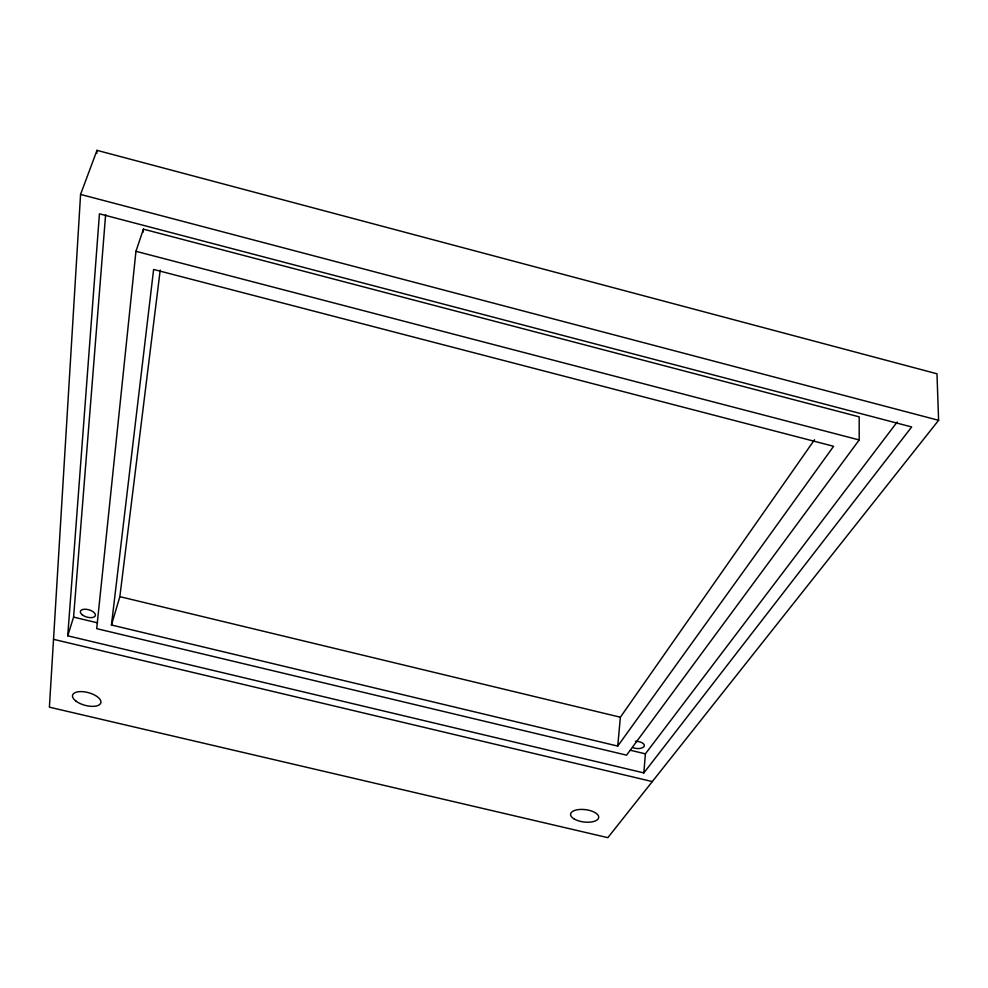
<?xml version="1.0" encoding="UTF-8"?>
<svg xmlns="http://www.w3.org/2000/svg" width="988" height="988" viewBox="0 0 988 988"><rect width="100%" height="100%" fill="white"/><g stroke="black" fill="none" stroke-linecap="round" stroke-linejoin="round"><path stroke-width="1.48" d="M80.571 194.426L49.4 707.173L607.855 837.663L938.6 420.308L936.982 373.785L96.985 150.337L80.571 194.426L938.6 420.308M96.775 153.412L96.985 150.337M67.74 635.815L99.442 213.803L911.677 426.964L643.843 772.912L67.74 635.815L73.581 617.117L105.617 214.606M643.843 772.912L645.386 753.844L897.153 422.037M617.735 746.088L833.6 446.292L153.622 269.452L111.446 624.996L617.735 746.088L620.365 717.226L814.544 439.734M135.949 251.31L96.701 628.64L626.565 755.165L859.19 439.956L859.19 416.85L143.408 229.154L135.949 251.31L859.19 439.956M143.075 232.229L143.408 229.154M111.446 624.996L119.857 596.653L160.217 270.045M53.525 639.322L652.29 781.582M73.581 617.117L97.59 622.86M630.369 750.25L645.386 753.844M119.857 596.653L620.365 717.226M635.395 741.309A7.496 3.569 5.8 0 1 644.213 746.199A7.496 3.569 5.8 0 1 632.765 747.607M82.288 614.857A7.78 3.779 16 0 0 95.07 616.191A7.78 3.779 16 0 0 86.314 609.3A7.78 3.779 16 0 0 82.288 614.857M76.113 701.233A14.647 6.558 15.1 0 0 100.257 703.95A14.647 6.558 15.1 0 0 83.77 691.761A14.647 6.558 15.1 0 0 76.113 701.233M574.287 819.04A14.141 6.224 6.9 0 0 598.073 819.003A14.141 6.224 6.9 0 0 581.623 809.407A14.141 6.224 6.9 0 0 574.287 819.04"/></g></svg>
